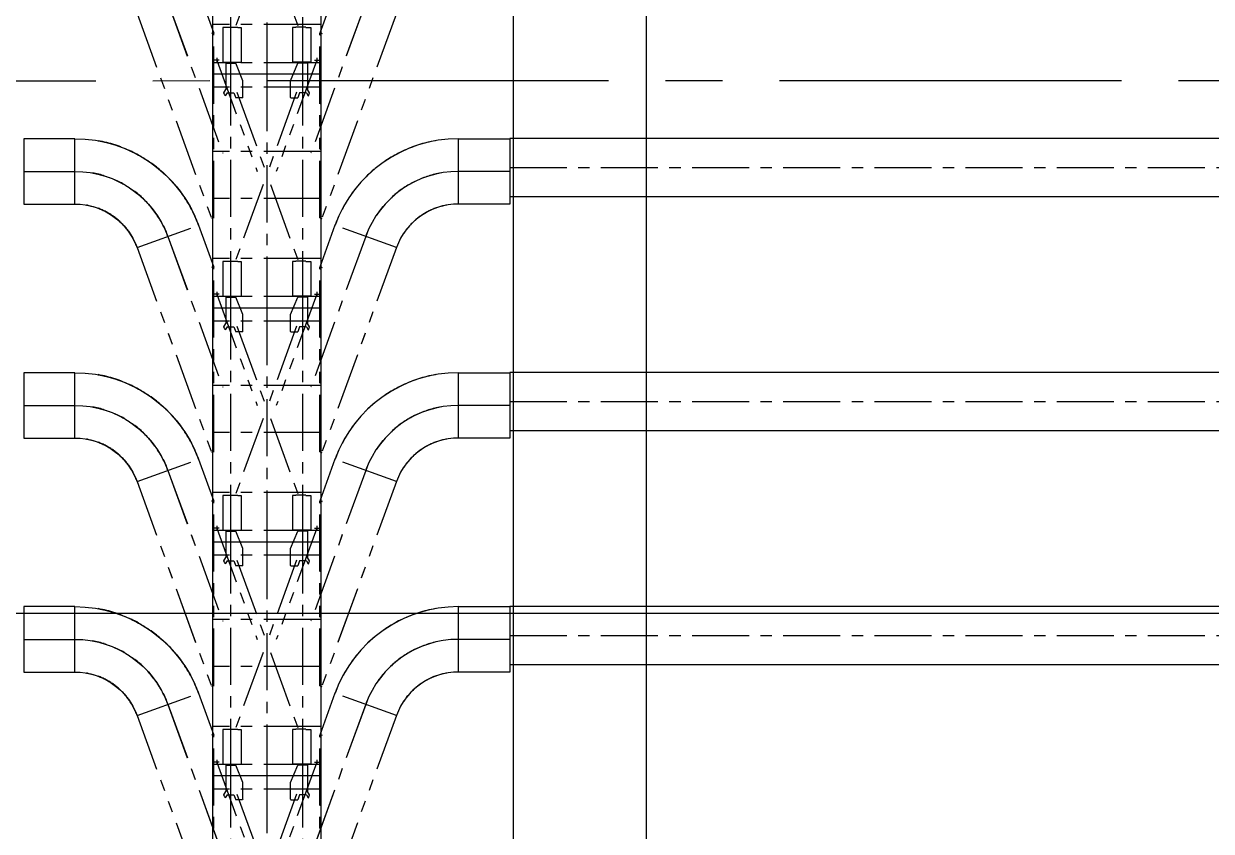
# Model space of a CAD drawing. Extents: x -40736 to 716455, y -65544 to 37405.
# Drawn here: x 340571 to 342134, y -48930 to -47868 of the extents above; entities that cross this region are included whole.
import ezdxf

# ---------------------------------------------------------------- set-up
doc = ezdxf.new("R2010")
doc.units = 0
doc.header["$LTSCALE"] = 600
doc.header["$MEASUREMENT"] = 0
for name, pattern in [('CENTER', [2, 1.25, -0.25, 0.25, -0.25]), ('CENTER2', [1.125, 0.75, -0.125, 0.125, -0.125]), ('PHANTOM', [2.5, 1.25, -0.25, 0.25, -0.25, 0.25, -0.25])]:
    doc.linetypes.add(name, pattern=pattern)
doc.layers.get('0').update_dxf_attribs({"linetype": 'CONTINUOUS'})
for name, color, linetype in [('0-架台', 232, 'CONTINUOUS'), ('001', 7, 'CONTINUOUS'), ('底圖', 253, 'CONTINUOUS'), ('規劃圖', 253, 'CONTINUOUS')]:
    doc.layers.add(name, color=color, linetype=linetype)

# ---------------------------------------------------------------- blocks, each defined once
blk = doc.blocks.new('platform')
at = {"layer": '0-架台'}
blk.add_line((3250, -10894), (3250, 147292), dxfattribs=at)
blk = doc.blocks.new('HAITI-3-7')
at = {"layer": '001', "linetype": 'CENTER'}
for p, q in [((158212.675512, 101974.159575), (158272.675512, 101974.159575)), ((158242.675512, 101944.159575), (158242.675512, 102004.159575)), ((158242.675512, 100688.159575), (158242.675512, 100628.159575)), ((158212.675512, 100658.159575), (158272.675512, 100658.159575))]:
    blk.add_line(p, q, dxfattribs=at)
at = {"layer": '001', "color": 6, "linetype": 'PHANTOM'}
for p, q in [((158242.675512, 101974.159575), (159706.971035, 101441.199591)), ((158282.466799, 101852.159575), (158284.466799, 101854.159575)), ((158282.466799, 101852.159575), (158282.466799, 101724.159575)), ((158284.466799, 101854.159575), (158628.428323, 101854.159575)), ((158673.428323, 101880.140337), (158628.428323, 101854.159575)), ((158671.466799, 101838.593332), (158712.578958, 101862.329448)), ((158671.466799, 101838.593332), (158671.466799, 101749.159575)), ((158693.918704, 101874.649956), (158673.428323, 101880.140337)), ((158701.418704, 101861.659575), (158693.918704, 101874.649956)), ((158707.047869, 101864.909575), (158701.418704, 101861.659575)), ((158711.828958, 101863.628486), (158707.047869, 101864.909575)), ((158712.578958, 101862.329448), (158711.828958, 101863.628486)), ((160889.466799, 101831.409575), (160886.466799, 101829.159575)), ((160886.466799, 101829.159575), (160886.466799, 101699.159575)), ((160889.466799, 101894.159575), (161346.466799, 101894.159575)), ((160889.466799, 101831.409575), (160889.466799, 101894.159575)), ((161346.466799, 101894.159575), (161346.466799, 101654.159575)), ((158511.466799, 101629.159575), (158282.466799, 101724.159575)), ((158731.466799, 101629.159575), (158511.466799, 101629.159575)), ((158663.708431, 101709.177459), (159671.05892, 101342.531865)), ((158671.466799, 101749.159575), (158736.466799, 101724.159575)), ((158731.466799, 101629.159575), (158736.466799, 101634.159575)), ((158736.466799, 101634.159575), (158736.466799, 101724.159575)), ((159875.856855, 101364.327637), (160885.996953, 101731.988565)), ((160889.466799, 101699.159575), (160886.466799, 101699.159575)), ((160889.466799, 101699.159575), (160889.466799, 101654.159575)), ((160889.466799, 101654.159575), (161346.466799, 101654.159575)), ((158663.708431, 100923.141691), (159671.05892, 101289.787285)), ((158242.675512, 100658.159575), (159706.971035, 101191.11956)), ((159875.856855, 101267.991513), (160885.996953, 100900.330585)), ((158511.466799, 101003.159575), (158282.466799, 100908.159575)), ((158731.466799, 101003.159575), (158511.466799, 101003.159575)), ((158731.466799, 101003.159575), (158736.466799, 100998.159575)), ((158736.466799, 100998.159575), (158736.466799, 100908.159575)), ((160889.466799, 100978.159575), (161346.466799, 100978.159575)), ((160889.466799, 100933.159575), (160889.466799, 100978.159575)), ((161346.466799, 100738.159575), (161346.466799, 100978.159575)), ((158282.466799, 100780.159575), (158282.466799, 100908.159575)), ((158671.466799, 100883.159575), (158736.466799, 100908.159575)), ((158671.466799, 100793.725818), (158671.466799, 100883.159575)), ((160889.466799, 100933.159575), (160886.466799, 100933.159575)), ((160886.466799, 100803.159575), (160886.466799, 100933.159575)), ((158282.466799, 100780.159575), (158284.466799, 100778.159575)), ((158284.466799, 100778.159575), (158628.428323, 100778.159575)), ((158673.428323, 100752.178813), (158628.428323, 100778.159575)), ((158671.466799, 100793.725818), (158712.578958, 100769.989702)), ((158693.918704, 100757.669194), (158673.428323, 100752.178813)), ((158701.418704, 100770.659575), (158693.918704, 100757.669194)), ((158707.047869, 100767.409575), (158701.418704, 100770.659575)), ((158711.828958, 100768.690664), (158707.047869, 100767.409575)), ((158712.578958, 100769.989702), (158711.828958, 100768.690664)), ((160889.466799, 100800.909575), (160886.466799, 100803.159575)), ((160889.466799, 100800.909575), (160889.466799, 100738.159575)), ((160889.466799, 100738.159575), (161346.466799, 100738.159575))]:
    blk.add_line(p, q, dxfattribs=at)
at = {"layer": '001', "color": 3}
for p, q in [((158424.566799, 102026.159575), (161501.466799, 102026.159575)), ((158424.566799, 102026.159575), (158424.566799, 100606.159575)), ((161501.466799, 102026.159575), (161501.466799, 100606.159575)), ((161501.466799, 100606.159575), (158424.566799, 100606.159575))]:
    blk.add_line(p, q, dxfattribs=at)
at = {"layer": '001', "color": 2, "linetype": 'CENTER'}
for p, q in [((158596.466799, 102026.159575), (158596.466799, 100606.159575)), ((159441.99228, 102026.159575), (159441.99228, 100606.159575)), ((160061.99228, 102026.159575), (160061.99228, 100606.159575)), ((160849.466799, 102026.159575), (160849.466799, 100606.159575)), ((161351.466799, 102026.159575), (161351.466799, 100606.159575)), ((161501.466799, 101789.159575), (158424.566799, 101789.159575)), ((158424.566799, 101316.159575), (161501.466799, 101316.159575)), ((161501.466799, 100843.159575), (158424.566799, 100843.159575))]:
    blk.add_line(p, q, dxfattribs=at)
blk = doc.blocks.new('HAITI-3-8')
at = {"layer": '001', "linetype": 'CENTER'}
for p, q in [((155135.775512, 101974.159575), (155195.775512, 101974.159575)), ((155165.775512, 101944.159575), (155165.775512, 102004.159575)), ((155165.775512, 100688.159575), (155165.775512, 100628.159575)), ((155135.775512, 100658.159575), (155195.775512, 100658.159575))]:
    blk.add_line(p, q, dxfattribs=at)
at = {"layer": '001', "color": 6, "linetype": 'PHANTOM'}
for p, q in [((155165.775512, 101974.159575), (156630.071035, 101441.199591)), ((155205.566799, 101852.159575), (155207.566799, 101854.159575)), ((155205.566799, 101852.159575), (155205.566799, 101724.159575)), ((155207.566799, 101854.159575), (155551.528323, 101854.159575)), ((155596.528323, 101880.140337), (155551.528323, 101854.159575)), ((155594.566799, 101838.593332), (155635.678958, 101862.329448)), ((155594.566799, 101838.593332), (155594.566799, 101749.159575)), ((155617.018704, 101874.649956), (155596.528323, 101880.140337)), ((155624.518704, 101861.659575), (155617.018704, 101874.649956)), ((155630.147869, 101864.909575), (155624.518704, 101861.659575)), ((155634.928958, 101863.628486), (155630.147869, 101864.909575)), ((155635.678958, 101862.329448), (155634.928958, 101863.628486)), ((157812.566799, 101831.409575), (157809.566799, 101829.159575)), ((157809.566799, 101829.159575), (157809.566799, 101699.159575)), ((157812.566799, 101894.159575), (158269.566799, 101894.159575)), ((157812.566799, 101831.409575), (157812.566799, 101894.159575)), ((158269.566799, 101894.159575), (158269.566799, 101654.159575)), ((155434.566799, 101629.159575), (155205.566799, 101724.159575)), ((155654.566799, 101629.159575), (155434.566799, 101629.159575)), ((155586.808431, 101709.177459), (156594.15892, 101342.531865)), ((155594.566799, 101749.159575), (155659.566799, 101724.159575)), ((155654.566799, 101629.159575), (155659.566799, 101634.159575)), ((155659.566799, 101634.159575), (155659.566799, 101724.159575)), ((156798.956855, 101364.327637), (157809.096953, 101731.988565)), ((157812.566799, 101699.159575), (157809.566799, 101699.159575)), ((157812.566799, 101699.159575), (157812.566799, 101654.159575)), ((157812.566799, 101654.159575), (158269.566799, 101654.159575)), ((155586.808431, 100923.141691), (156594.15892, 101289.787285)), ((155165.775512, 100658.159575), (156630.071035, 101191.11956)), ((156798.956855, 101267.991513), (157809.096953, 100900.330585)), ((155434.566799, 101003.159575), (155205.566799, 100908.159575)), ((155654.566799, 101003.159575), (155434.566799, 101003.159575)), ((155654.566799, 101003.159575), (155659.566799, 100998.159575)), ((155659.566799, 100998.159575), (155659.566799, 100908.159575)), ((157812.566799, 100978.159575), (158269.566799, 100978.159575)), ((157812.566799, 100933.159575), (157812.566799, 100978.159575)), ((158269.566799, 100738.159575), (158269.566799, 100978.159575)), ((155205.566799, 100780.159575), (155205.566799, 100908.159575)), ((155594.566799, 100883.159575), (155659.566799, 100908.159575)), ((155594.566799, 100793.725818), (155594.566799, 100883.159575)), ((157812.566799, 100933.159575), (157809.566799, 100933.159575)), ((157809.566799, 100803.159575), (157809.566799, 100933.159575)), ((155205.566799, 100780.159575), (155207.566799, 100778.159575)), ((155207.566799, 100778.159575), (155551.528323, 100778.159575)), ((155596.528323, 100752.178813), (155551.528323, 100778.159575)), ((155594.566799, 100793.725818), (155635.678958, 100769.989702)), ((155617.018704, 100757.669194), (155596.528323, 100752.178813)), ((155624.518704, 100770.659575), (155617.018704, 100757.669194)), ((155630.147869, 100767.409575), (155624.518704, 100770.659575)), ((155634.928958, 100768.690664), (155630.147869, 100767.409575)), ((155635.678958, 100769.989702), (155634.928958, 100768.690664)), ((157812.566799, 100800.909575), (157809.566799, 100803.159575)), ((157812.566799, 100800.909575), (157812.566799, 100738.159575)), ((157812.566799, 100738.159575), (158269.566799, 100738.159575))]:
    blk.add_line(p, q, dxfattribs=at)
at = {"layer": '001', "color": 3}
for p, q in [((155347.666799, 102026.159575), (158424.566799, 102026.159575)), ((155347.666799, 102026.159575), (155347.666799, 100606.159575)), ((158424.566799, 102026.159575), (158424.566799, 100606.159575)), ((158424.566799, 100606.159575), (155347.666799, 100606.159575))]:
    blk.add_line(p, q, dxfattribs=at)
at = {"layer": '001', "color": 2, "linetype": 'CENTER'}
for p, q in [((155519.566799, 102026.159575), (155519.566799, 100606.159575)), ((156365.09228, 102026.159575), (156365.09228, 100606.159575)), ((156985.09228, 102026.159575), (156985.09228, 100606.159575)), ((157772.566799, 102026.159575), (157772.566799, 100606.159575)), ((158274.566799, 102026.159575), (158274.566799, 100606.159575)), ((158424.566799, 101789.159575), (155347.666799, 101789.159575)), ((155347.666799, 101316.159575), (158424.566799, 101316.159575)), ((158424.566799, 100843.159575), (155347.666799, 100843.159575))]:
    blk.add_line(p, q, dxfattribs=at)
blk = doc.blocks.new('HAITI-3-9')
at = {"layer": '001', "linetype": 'CENTER'}
for p, q in [((152058.875512, 101974.159575), (152118.875512, 101974.159575)), ((152088.875512, 101944.159575), (152088.875512, 102004.159575)), ((152088.875512, 100688.159575), (152088.875512, 100628.159575)), ((152058.875512, 100658.159575), (152118.875512, 100658.159575))]:
    blk.add_line(p, q, dxfattribs=at)
at = {"layer": '001', "color": 6, "linetype": 'PHANTOM'}
for p, q in [((152088.875512, 101974.159575), (153553.171035, 101441.199591)), ((152128.666799, 101852.159575), (152130.666799, 101854.159575)), ((152128.666799, 101852.159575), (152128.666799, 101724.159575)), ((152130.666799, 101854.159575), (152474.628323, 101854.159575)), ((152519.628323, 101880.140337), (152474.628323, 101854.159575)), ((152517.666799, 101838.593332), (152558.778958, 101862.329448)), ((152517.666799, 101838.593332), (152517.666799, 101749.159575)), ((152540.118704, 101874.649956), (152519.628323, 101880.140337)), ((152547.618704, 101861.659575), (152540.118704, 101874.649956)), ((152553.247869, 101864.909575), (152547.618704, 101861.659575)), ((152558.028958, 101863.628486), (152553.247869, 101864.909575)), ((152558.778958, 101862.329448), (152558.028958, 101863.628486)), ((154735.666799, 101831.409575), (154732.666799, 101829.159575)), ((154732.666799, 101829.159575), (154732.666799, 101699.159575)), ((154735.666799, 101894.159575), (155192.666799, 101894.159575)), ((154735.666799, 101831.409575), (154735.666799, 101894.159575)), ((155192.666799, 101894.159575), (155192.666799, 101654.159575)), ((152357.666799, 101629.159575), (152128.666799, 101724.159575)), ((152577.666799, 101629.159575), (152357.666799, 101629.159575)), ((152509.908431, 101709.177459), (153517.25892, 101342.531865)), ((152517.666799, 101749.159575), (152582.666799, 101724.159575)), ((152577.666799, 101629.159575), (152582.666799, 101634.159575)), ((152582.666799, 101634.159575), (152582.666799, 101724.159575)), ((153722.056855, 101364.327637), (154732.196953, 101731.988565)), ((154735.666799, 101699.159575), (154732.666799, 101699.159575)), ((154735.666799, 101699.159575), (154735.666799, 101654.159575)), ((154735.666799, 101654.159575), (155192.666799, 101654.159575)), ((152509.908431, 100923.141691), (153517.25892, 101289.787285)), ((152088.875512, 100658.159575), (153553.171035, 101191.11956)), ((153722.056855, 101267.991513), (154732.196953, 100900.330585)), ((152357.666799, 101003.159575), (152128.666799, 100908.159575)), ((152577.666799, 101003.159575), (152357.666799, 101003.159575)), ((152577.666799, 101003.159575), (152582.666799, 100998.159575)), ((152582.666799, 100998.159575), (152582.666799, 100908.159575)), ((154735.666799, 100978.159575), (155192.666799, 100978.159575)), ((154735.666799, 100933.159575), (154735.666799, 100978.159575)), ((155192.666799, 100738.159575), (155192.666799, 100978.159575)), ((152128.666799, 100780.159575), (152128.666799, 100908.159575)), ((152517.666799, 100883.159575), (152582.666799, 100908.159575)), ((152517.666799, 100793.725818), (152517.666799, 100883.159575)), ((154735.666799, 100933.159575), (154732.666799, 100933.159575)), ((154732.666799, 100803.159575), (154732.666799, 100933.159575)), ((152128.666799, 100780.159575), (152130.666799, 100778.159575)), ((152130.666799, 100778.159575), (152474.628323, 100778.159575)), ((152519.628323, 100752.178813), (152474.628323, 100778.159575)), ((152517.666799, 100793.725818), (152558.778958, 100769.989702)), ((152540.118704, 100757.669194), (152519.628323, 100752.178813)), ((152547.618704, 100770.659575), (152540.118704, 100757.669194)), ((152553.247869, 100767.409575), (152547.618704, 100770.659575)), ((152558.028958, 100768.690664), (152553.247869, 100767.409575)), ((152558.778958, 100769.989702), (152558.028958, 100768.690664)), ((154735.666799, 100800.909575), (154732.666799, 100803.159575)), ((154735.666799, 100800.909575), (154735.666799, 100738.159575)), ((154735.666799, 100738.159575), (155192.666799, 100738.159575))]:
    blk.add_line(p, q, dxfattribs=at)
at = {"layer": '001', "color": 3}
for p, q in [((152270.766799, 102026.159575), (155347.666799, 102026.159575)), ((152270.766799, 102026.159575), (152270.766799, 100606.159575)), ((155347.666799, 102026.159575), (155347.666799, 100606.159575)), ((155347.666799, 100606.159575), (152270.766799, 100606.159575))]:
    blk.add_line(p, q, dxfattribs=at)
at = {"layer": '001', "color": 2, "linetype": 'CENTER'}
for p, q in [((152442.666799, 102026.159575), (152442.666799, 100606.159575)), ((153288.19228, 102026.159575), (153288.19228, 100606.159575)), ((153908.19228, 102026.159575), (153908.19228, 100606.159575)), ((154695.666799, 102026.159575), (154695.666799, 100606.159575)), ((155197.666799, 102026.159575), (155197.666799, 100606.159575)), ((155347.666799, 101789.159575), (152270.766799, 101789.159575)), ((152270.766799, 101316.159575), (155347.666799, 101316.159575)), ((155347.666799, 100843.159575), (152270.766799, 100843.159575))]:
    blk.add_line(p, q, dxfattribs=at)
blk = doc.blocks.new('HAITI-3-10')
at = {"layer": '001', "linetype": 'CENTER'}
for p, q in [((148981.975512, 101974.159575), (149041.975512, 101974.159575)), ((149011.975512, 101944.159575), (149011.975512, 102004.159575)), ((149011.975512, 100688.159575), (149011.975512, 100628.159575)), ((148981.975512, 100658.159575), (149041.975512, 100658.159575))]:
    blk.add_line(p, q, dxfattribs=at)
at = {"layer": '001', "color": 6, "linetype": 'PHANTOM'}
for p, q in [((149011.975512, 101974.159575), (150476.271035, 101441.199591)), ((149051.766799, 101852.159575), (149053.766799, 101854.159575)), ((149051.766799, 101852.159575), (149051.766799, 101724.159575)), ((149053.766799, 101854.159575), (149397.728323, 101854.159575)), ((149442.728323, 101880.140337), (149397.728323, 101854.159575)), ((149440.766799, 101838.593332), (149481.878958, 101862.329448)), ((149440.766799, 101838.593332), (149440.766799, 101749.159575)), ((149463.218704, 101874.649956), (149442.728323, 101880.140337)), ((149470.718704, 101861.659575), (149463.218704, 101874.649956)), ((149476.347869, 101864.909575), (149470.718704, 101861.659575)), ((149481.128958, 101863.628486), (149476.347869, 101864.909575)), ((149481.878958, 101862.329448), (149481.128958, 101863.628486)), ((151658.766799, 101831.409575), (151655.766799, 101829.159575)), ((151655.766799, 101829.159575), (151655.766799, 101699.159575)), ((151658.766799, 101894.159575), (152115.766799, 101894.159575)), ((151658.766799, 101831.409575), (151658.766799, 101894.159575)), ((152115.766799, 101894.159575), (152115.766799, 101654.159575)), ((149280.766799, 101629.159575), (149051.766799, 101724.159575)), ((149500.766799, 101629.159575), (149280.766799, 101629.159575)), ((149433.008431, 101709.177459), (150440.35892, 101342.531865)), ((149440.766799, 101749.159575), (149505.766799, 101724.159575)), ((149500.766799, 101629.159575), (149505.766799, 101634.159575)), ((149505.766799, 101634.159575), (149505.766799, 101724.159575)), ((150645.156855, 101364.327637), (151655.296953, 101731.988565)), ((151658.766799, 101699.159575), (151655.766799, 101699.159575)), ((151658.766799, 101699.159575), (151658.766799, 101654.159575)), ((151658.766799, 101654.159575), (152115.766799, 101654.159575)), ((149433.008431, 100923.141691), (150440.35892, 101289.787285)), ((149011.975512, 100658.159575), (150476.271035, 101191.11956)), ((150645.156855, 101267.991513), (151655.296953, 100900.330585)), ((149280.766799, 101003.159575), (149051.766799, 100908.159575)), ((149500.766799, 101003.159575), (149280.766799, 101003.159575)), ((149500.766799, 101003.159575), (149505.766799, 100998.159575)), ((149505.766799, 100998.159575), (149505.766799, 100908.159575)), ((151658.766799, 100978.159575), (152115.766799, 100978.159575)), ((151658.766799, 100933.159575), (151658.766799, 100978.159575)), ((152115.766799, 100738.159575), (152115.766799, 100978.159575)), ((149051.766799, 100780.159575), (149051.766799, 100908.159575)), ((149440.766799, 100883.159575), (149505.766799, 100908.159575)), ((149440.766799, 100793.725818), (149440.766799, 100883.159575)), ((151658.766799, 100933.159575), (151655.766799, 100933.159575)), ((151655.766799, 100803.159575), (151655.766799, 100933.159575)), ((149051.766799, 100780.159575), (149053.766799, 100778.159575)), ((149053.766799, 100778.159575), (149397.728323, 100778.159575)), ((149442.728323, 100752.178813), (149397.728323, 100778.159575)), ((149440.766799, 100793.725818), (149481.878958, 100769.989702)), ((149463.218704, 100757.669194), (149442.728323, 100752.178813)), ((149470.718704, 100770.659575), (149463.218704, 100757.669194)), ((149476.347869, 100767.409575), (149470.718704, 100770.659575)), ((149481.128958, 100768.690664), (149476.347869, 100767.409575)), ((149481.878958, 100769.989702), (149481.128958, 100768.690664)), ((151658.766799, 100800.909575), (151655.766799, 100803.159575)), ((151658.766799, 100800.909575), (151658.766799, 100738.159575)), ((151658.766799, 100738.159575), (152115.766799, 100738.159575))]:
    blk.add_line(p, q, dxfattribs=at)
at = {"layer": '001', "color": 3}
for p, q in [((149193.866799, 102026.159575), (152270.766799, 102026.159575)), ((149193.866799, 102026.159575), (149193.866799, 100606.159575)), ((152270.766799, 102026.159575), (152270.766799, 100606.159575)), ((152270.766799, 100606.159575), (149193.866799, 100606.159575))]:
    blk.add_line(p, q, dxfattribs=at)
at = {"layer": '001', "color": 2, "linetype": 'CENTER'}
for p, q in [((149365.766799, 102026.159575), (149365.766799, 100606.159575)), ((150211.29228, 102026.159575), (150211.29228, 100606.159575)), ((150831.29228, 102026.159575), (150831.29228, 100606.159575)), ((151618.766799, 102026.159575), (151618.766799, 100606.159575)), ((152120.766799, 102026.159575), (152120.766799, 100606.159575)), ((152270.766799, 101789.159575), (149193.866799, 101789.159575)), ((149193.866799, 101316.159575), (152270.766799, 101316.159575)), ((152270.766799, 100843.159575), (149193.866799, 100843.159575))]:
    blk.add_line(p, q, dxfattribs=at)
blk = doc.blocks.new('HAITI-3-11')
at = {"layer": '001', "linetype": 'CENTER'}
for p, q in [((145905.075512, 101974.159575), (145965.075512, 101974.159575)), ((145935.075512, 101944.159575), (145935.075512, 102004.159575)), ((145935.075512, 100688.159575), (145935.075512, 100628.159575)), ((145905.075512, 100658.159575), (145965.075512, 100658.159575))]:
    blk.add_line(p, q, dxfattribs=at)
at = {"layer": '001', "color": 6, "linetype": 'PHANTOM'}
for p, q in [((145935.075512, 101974.159575), (147399.371035, 101441.199591)), ((145974.866799, 101852.159575), (145976.866799, 101854.159575)), ((145974.866799, 101852.159575), (145974.866799, 101724.159575)), ((145976.866799, 101854.159575), (146320.828323, 101854.159575)), ((146365.828323, 101880.140337), (146320.828323, 101854.159575)), ((146363.866799, 101838.593332), (146404.978958, 101862.329448)), ((146363.866799, 101838.593332), (146363.866799, 101749.159575)), ((146386.318704, 101874.649956), (146365.828323, 101880.140337)), ((146393.818704, 101861.659575), (146386.318704, 101874.649956)), ((146399.447869, 101864.909575), (146393.818704, 101861.659575)), ((146404.228958, 101863.628486), (146399.447869, 101864.909575)), ((146404.978958, 101862.329448), (146404.228958, 101863.628486)), ((148581.866799, 101831.409575), (148578.866799, 101829.159575)), ((148578.866799, 101829.159575), (148578.866799, 101699.159575)), ((148581.866799, 101894.159575), (149038.866799, 101894.159575)), ((148581.866799, 101831.409575), (148581.866799, 101894.159575)), ((149038.866799, 101894.159575), (149038.866799, 101654.159575)), ((146203.866799, 101629.159575), (145974.866799, 101724.159575)), ((146423.866799, 101629.159575), (146203.866799, 101629.159575)), ((146356.108431, 101709.177459), (147363.45892, 101342.531865)), ((146363.866799, 101749.159575), (146428.866799, 101724.159575)), ((146423.866799, 101629.159575), (146428.866799, 101634.159575)), ((146428.866799, 101634.159575), (146428.866799, 101724.159575)), ((147568.256855, 101364.327637), (148578.396953, 101731.988565)), ((148581.866799, 101699.159575), (148578.866799, 101699.159575)), ((148581.866799, 101699.159575), (148581.866799, 101654.159575)), ((148581.866799, 101654.159575), (149038.866799, 101654.159575)), ((146356.108431, 100923.141691), (147363.45892, 101289.787285)), ((145935.075512, 100658.159575), (147399.371035, 101191.11956)), ((147568.256855, 101267.991513), (148578.396953, 100900.330585)), ((146203.866799, 101003.159575), (145974.866799, 100908.159575)), ((146423.866799, 101003.159575), (146203.866799, 101003.159575)), ((146423.866799, 101003.159575), (146428.866799, 100998.159575)), ((146428.866799, 100998.159575), (146428.866799, 100908.159575)), ((148581.866799, 100978.159575), (149038.866799, 100978.159575)), ((148581.866799, 100933.159575), (148581.866799, 100978.159575)), ((149038.866799, 100738.159575), (149038.866799, 100978.159575)), ((145974.866799, 100780.159575), (145974.866799, 100908.159575)), ((146363.866799, 100883.159575), (146428.866799, 100908.159575)), ((146363.866799, 100793.725818), (146363.866799, 100883.159575)), ((148581.866799, 100933.159575), (148578.866799, 100933.159575)), ((148578.866799, 100803.159575), (148578.866799, 100933.159575)), ((145974.866799, 100780.159575), (145976.866799, 100778.159575)), ((145976.866799, 100778.159575), (146320.828323, 100778.159575)), ((146365.828323, 100752.178813), (146320.828323, 100778.159575)), ((146363.866799, 100793.725818), (146404.978958, 100769.989702)), ((146386.318704, 100757.669194), (146365.828323, 100752.178813)), ((146393.818704, 100770.659575), (146386.318704, 100757.669194)), ((146399.447869, 100767.409575), (146393.818704, 100770.659575)), ((146404.228958, 100768.690664), (146399.447869, 100767.409575)), ((146404.978958, 100769.989702), (146404.228958, 100768.690664)), ((148581.866799, 100800.909575), (148578.866799, 100803.159575)), ((148581.866799, 100800.909575), (148581.866799, 100738.159575)), ((148581.866799, 100738.159575), (149038.866799, 100738.159575))]:
    blk.add_line(p, q, dxfattribs=at)
at = {"layer": '001', "color": 3}
for p, q in [((146116.966799, 102026.159575), (149193.866799, 102026.159575)), ((146116.966799, 102026.159575), (146116.966799, 100606.159575)), ((149193.866799, 102026.159575), (149193.866799, 100606.159575)), ((149193.866799, 100606.159575), (146116.966799, 100606.159575))]:
    blk.add_line(p, q, dxfattribs=at)
at = {"layer": '001', "color": 2, "linetype": 'CENTER'}
for p, q in [((146288.866799, 102026.159575), (146288.866799, 100606.159575)), ((147134.39228, 102026.159575), (147134.39228, 100606.159575)), ((147754.39228, 102026.159575), (147754.39228, 100606.159575)), ((148541.866799, 102026.159575), (148541.866799, 100606.159575)), ((149043.866799, 102026.159575), (149043.866799, 100606.159575)), ((149193.866799, 101789.159575), (146116.966799, 101789.159575)), ((146116.966799, 101316.159575), (149193.866799, 101316.159575)), ((149193.866799, 100843.159575), (146116.966799, 100843.159575))]:
    blk.add_line(p, q, dxfattribs=at)
blk = doc.blocks.new('1U0032-ASY-C01-NHX-1-114')
at = {"layer": '001', "color": 10, "linetype": 'PHANTOM'}
for p, q in [((157629.308773, 103022.144581), (157335.257457, 102213.977629)), ((157629.160978, 103022.198374), (160324.018782, 102041.350355)), ((157334.937644, 102214.094031), (157887.000522, 102013.159575)), ((160318.489792, 102026.159575), (157851.283312, 102026.159575)), ((157879.287842, 102015.966765), (157889.548452, 102044.157535)), ((160313.758172, 102013.159575), (157887.000522, 102013.159575)), ((160313.758172, 102013.159575), (160324.018782, 102041.350355))]:
    blk.add_line(p, q, dxfattribs=at)
at = {"layer": '001', "color": 2, "linetype": 'CENTER'}
blk.add_line((157482.009541, 102618.160683), (159465.691272, 101896.159575), dxfattribs=at)
at = {"layer": '001', "color": 10, "linetype": 'PHANTOM'}
for radius, end in [(870, 249.994821), (1730, 249.994364)]:
    blk.add_arc((157926.792397, 103839.704055), radius, 190.120183, end, dxfattribs=at)
at = {"layer": '001', "color": 2, "linetype": 'CENTER'}
blk.add_arc((157926.792397, 103839.704055), 1300, 190.120183, 249.992652, dxfattribs=at)
blk = doc.blocks.new('1U0032-ASY-C01-NHX-1-115')
at = {"layer": '001', "color": 2, "linetype": 'CENTER'}
blk.add_line((157482.009541, 100014.158467), (159465.691272, 100736.159575), dxfattribs=at)
at = {"layer": '001', "color": 10, "linetype": 'PHANTOM'}
for p, q in [((157334.937644, 100418.225119), (157887.000522, 100619.159575)), ((157629.160978, 99610.120776), (160324.018782, 100590.968795)), ((160318.489792, 100606.159575), (157851.283312, 100606.159575)), ((157879.287842, 100616.352385), (157889.548452, 100588.161615)), ((160313.758172, 100619.159575), (157887.000522, 100619.159575)), ((160313.758172, 100619.159575), (160324.018782, 100590.968795)), ((157629.308773, 99610.174569), (157335.257457, 100418.341521))]:
    blk.add_line(p, q, dxfattribs=at)
for radius, start in [(1730, 110.005636), (870, 110.005179)]:
    blk.add_arc((157926.792397, 98792.615095), radius, start, 169.879817, dxfattribs=at)
at = {"layer": '001', "color": 2, "linetype": 'CENTER'}
blk.add_arc((157926.792397, 98792.615095), 1300, 110.007348, 169.879817, dxfattribs=at)
blk = doc.blocks.new('1U0032-ASY-C01-NHX-1-116')
at = {"layer": '001', "color": 10, "linetype": 'PHANTOM'}
for p, q in [((154552.408773, 103022.144581), (154258.357457, 102213.977629)), ((154552.260978, 103022.198374), (157247.118782, 102041.350355)), ((154258.037644, 102214.094031), (154810.100522, 102013.159575)), ((157241.589792, 102026.159575), (154774.383312, 102026.159575)), ((154802.387842, 102015.966765), (154812.648452, 102044.157535)), ((157236.858172, 102013.159575), (154810.100522, 102013.159575)), ((157236.858172, 102013.159575), (157247.118782, 102041.350355))]:
    blk.add_line(p, q, dxfattribs=at)
at = {"layer": '001', "color": 2, "linetype": 'CENTER'}
blk.add_line((154405.109541, 102618.160683), (156388.791272, 101896.159575), dxfattribs=at)
at = {"layer": '001', "color": 10, "linetype": 'PHANTOM'}
for radius, end in [(870, 249.994821), (1730, 249.994364)]:
    blk.add_arc((154849.892397, 103839.704055), radius, 190.120183, end, dxfattribs=at)
at = {"layer": '001', "color": 2, "linetype": 'CENTER'}
blk.add_arc((154849.892397, 103839.704055), 1300, 190.120183, 249.992652, dxfattribs=at)
blk = doc.blocks.new('1U0032-ASY-C01-NHX-1-117')
at = {"layer": '001', "color": 2, "linetype": 'CENTER'}
blk.add_line((154405.109541, 100014.158467), (156388.791272, 100736.159575), dxfattribs=at)
at = {"layer": '001', "color": 10, "linetype": 'PHANTOM'}
for p, q in [((154258.037644, 100418.225119), (154810.100522, 100619.159575)), ((154552.260978, 99610.120776), (157247.118782, 100590.968795)), ((157241.589792, 100606.159575), (154774.383312, 100606.159575)), ((154802.387842, 100616.352385), (154812.648452, 100588.161615)), ((157236.858172, 100619.159575), (154810.100522, 100619.159575)), ((157236.858172, 100619.159575), (157247.118782, 100590.968795)), ((154552.408773, 99610.174569), (154258.357457, 100418.341521))]:
    blk.add_line(p, q, dxfattribs=at)
for radius, start in [(1730, 110.005636), (870, 110.005179)]:
    blk.add_arc((154849.892397, 98792.615095), radius, start, 169.879817, dxfattribs=at)
at = {"layer": '001', "color": 2, "linetype": 'CENTER'}
blk.add_arc((154849.892397, 98792.615095), 1300, 110.007348, 169.879817, dxfattribs=at)
blk = doc.blocks.new('1U0032-ASY-C01-NHX-1-118')
at = {"layer": '001', "color": 10, "linetype": 'PHANTOM'}
for p, q in [((151475.508773, 103022.144581), (151181.457457, 102213.977629)), ((151475.360978, 103022.198374), (154170.218782, 102041.350355)), ((151181.137644, 102214.094031), (151733.200522, 102013.159575)), ((154164.689792, 102026.159575), (151697.483312, 102026.159575)), ((151725.487842, 102015.966765), (151735.748452, 102044.157535)), ((154159.958172, 102013.159575), (151733.200522, 102013.159575)), ((154159.958172, 102013.159575), (154170.218782, 102041.350355))]:
    blk.add_line(p, q, dxfattribs=at)
at = {"layer": '001', "color": 2, "linetype": 'CENTER'}
blk.add_line((151328.209541, 102618.160683), (153311.891272, 101896.159575), dxfattribs=at)
at = {"layer": '001', "color": 10, "linetype": 'PHANTOM'}
for radius, end in [(870, 249.994821), (1730, 249.994364)]:
    blk.add_arc((151772.992397, 103839.704055), radius, 190.120183, end, dxfattribs=at)
at = {"layer": '001', "color": 2, "linetype": 'CENTER'}
blk.add_arc((151772.992397, 103839.704055), 1300, 190.120183, 249.992652, dxfattribs=at)
blk = doc.blocks.new('1U0032-ASY-C01-NHX-1-119')
at = {"layer": '001', "color": 2, "linetype": 'CENTER'}
blk.add_line((151328.209541, 100014.158467), (153311.891272, 100736.159575), dxfattribs=at)
at = {"layer": '001', "color": 10, "linetype": 'PHANTOM'}
for p, q in [((151181.137644, 100418.225119), (151733.200522, 100619.159575)), ((151475.360978, 99610.120776), (154170.218782, 100590.968795)), ((154164.689792, 100606.159575), (151697.483312, 100606.159575)), ((151725.487842, 100616.352385), (151735.748452, 100588.161615)), ((154159.958172, 100619.159575), (151733.200522, 100619.159575)), ((154159.958172, 100619.159575), (154170.218782, 100590.968795)), ((151475.508773, 99610.174569), (151181.457457, 100418.341521))]:
    blk.add_line(p, q, dxfattribs=at)
for radius, start in [(1730, 110.005636), (870, 110.005179)]:
    blk.add_arc((151772.992397, 98792.615095), radius, start, 169.879817, dxfattribs=at)
at = {"layer": '001', "color": 2, "linetype": 'CENTER'}
blk.add_arc((151772.992397, 98792.615095), 1300, 110.007348, 169.879817, dxfattribs=at)
blk = doc.blocks.new('1U0032-ASY-C01-NHX-1-120')
at = {"layer": '001', "color": 10, "linetype": 'PHANTOM'}
for p, q in [((148398.608773, 103022.144581), (148104.557457, 102213.977629)), ((148398.460978, 103022.198374), (151093.318782, 102041.350355)), ((148104.237644, 102214.094031), (148656.300522, 102013.159575)), ((151087.789792, 102026.159575), (148620.583312, 102026.159575)), ((148648.587842, 102015.966765), (148658.848452, 102044.157535)), ((151083.058172, 102013.159575), (148656.300522, 102013.159575)), ((151083.058172, 102013.159575), (151093.318782, 102041.350355))]:
    blk.add_line(p, q, dxfattribs=at)
at = {"layer": '001', "color": 2, "linetype": 'CENTER'}
blk.add_line((148251.309541, 102618.160683), (150234.991272, 101896.159575), dxfattribs=at)
at = {"layer": '001', "color": 10, "linetype": 'PHANTOM'}
for radius, end in [(870, 249.994821), (1730, 249.994364)]:
    blk.add_arc((148696.092397, 103839.704055), radius, 190.120183, end, dxfattribs=at)
at = {"layer": '001', "color": 2, "linetype": 'CENTER'}
blk.add_arc((148696.092397, 103839.704055), 1300, 190.120183, 249.992652, dxfattribs=at)
blk = doc.blocks.new('1U0032-ASY-C01-NHX-1-121')
at = {"layer": '001', "color": 2, "linetype": 'CENTER'}
blk.add_line((148251.309541, 100014.158467), (150234.991272, 100736.159575), dxfattribs=at)
at = {"layer": '001', "color": 10, "linetype": 'PHANTOM'}
for p, q in [((148104.237644, 100418.225119), (148656.300522, 100619.159575)), ((148398.460978, 99610.120776), (151093.318782, 100590.968795)), ((151087.789792, 100606.159575), (148620.583312, 100606.159575)), ((148648.587842, 100616.352385), (148658.848452, 100588.161615)), ((151083.058172, 100619.159575), (148656.300522, 100619.159575)), ((151083.058172, 100619.159575), (151093.318782, 100590.968795)), ((148398.608773, 99610.174569), (148104.557457, 100418.341521))]:
    blk.add_line(p, q, dxfattribs=at)
for radius, start in [(1730, 110.005636), (870, 110.005179)]:
    blk.add_arc((148696.092397, 98792.615095), radius, start, 169.879817, dxfattribs=at)
at = {"layer": '001', "color": 2, "linetype": 'CENTER'}
blk.add_arc((148696.092397, 98792.615095), 1300, 110.007348, 169.879817, dxfattribs=at)
blk = doc.blocks.new('A$C012B47A8')
at = {"layer": '001', "color": 0, "linetype": 'ByBlock'}
for name in ['1U0032-ASY-C01-NHX-1-120', '1U0032-ASY-C01-NHX-1-118', '1U0032-ASY-C01-NHX-1-116', '1U0032-ASY-C01-NHX-1-114', 'HAITI-3-11', 'HAITI-3-10', 'HAITI-3-9', 'HAITI-3-8', 'HAITI-3-7', '1U0032-ASY-C01-NHX-1-121', '1U0032-ASY-C01-NHX-1-119', '1U0032-ASY-C01-NHX-1-117', '1U0032-ASY-C01-NHX-1-115']:
    blk.add_blockref(name, (3024, -81166), dxfattribs=at)
blk = doc.blocks.new('1U0032-ASY-C01-NHX-1-110')
at = {"layer": '001', "color": 10, "linetype": 'PHANTOM'}
for p, q in [((163783.108773, 103022.144581), (163489.057457, 102213.977629)), ((163782.960978, 103022.198374), (166477.818782, 102041.350355)), ((163488.737644, 102214.094031), (164040.800522, 102013.159575)), ((166472.289792, 102026.159575), (164005.083312, 102026.159575)), ((164033.087842, 102015.966765), (164043.348452, 102044.157535)), ((166467.558172, 102013.159575), (164040.800522, 102013.159575)), ((166467.558172, 102013.159575), (166477.818782, 102041.350355))]:
    blk.add_line(p, q, dxfattribs=at)
at = {"layer": '001', "color": 2, "linetype": 'CENTER'}
blk.add_line((163635.809541, 102618.160683), (165619.491272, 101896.159575), dxfattribs=at)
at = {"layer": '001', "color": 10, "linetype": 'PHANTOM'}
for radius, end in [(870, 249.994821), (1730, 249.994364)]:
    blk.add_arc((164080.592397, 103839.704055), radius, 190.120183, end, dxfattribs=at)
at = {"layer": '001', "color": 2, "linetype": 'CENTER'}
blk.add_arc((164080.592397, 103839.704055), 1300, 190.120183, 249.992652, dxfattribs=at)
blk = doc.blocks.new('A$C57F237C1')
blk.add_line((3661, 41), (3661, 716))
blk.add_lwpolyline([(3231, 716), (4091, 716), (4091, 41), (3231, 41)], close=True)
for radius in [1730, 1300, 870]:
    blk.add_arc((2361, 716), radius, 0, 69.9944)
at = {"layer": '001', "color": 0, "linetype": 'ByBlock', "rotation": 180}
blk.add_blockref('1U0032-ASY-C01-NHX-1-110', (166442, 104556), dxfattribs=at)
blk = doc.blocks.new('A$C3EFB54C0')
at = {"color": 2, "linetype": 'CENTER'}
blk.add_line((380, 19301), (380, 8992), dxfattribs=at)
at = {"color": 3}
blk.add_lwpolyline([(760, 19301), (0, 19301), (0, 8992), (760, 8992)], close=True, dxfattribs=at)
blk = doc.blocks.new('A$C674754AC')
at = {"xscale": -1, "rotation": 180}
for p in [(41719.23893, 26802.28886), (44796.162, 26802.28886), (47873.08508, 26802.28886), (50950.00816, 26802.28886)]:
    blk.add_blockref('A$C57F237C1', p, dxfattribs=at)
at = {"rotation": 180}
blk.add_blockref('A$C012B47A8', (205031.83195, 43712.25422), dxfattribs=at)
for name, p in [('A$C57F237C1', (41719.23893, 20322.21979)), ('A$C57F237C1', (44796.162, 20322.21979)), ('A$C57F237C1', (47873.08508, 20322.21979)), ('A$C57F237C1', (50950.00816, 20322.21979)), ('A$C3EFB54C0', (45050.71888, 1062.25498)), ('A$C3EFB54C0', (48127.64195, 1062.25498)), ('A$C3EFB54C0', (51204.56503, 1062.25498))]:
    blk.add_blockref(name, p)
blk = doc.blocks.new('A$C1C6605B1')
at = {"layer": '規劃圖', "xscale": 0.09999999997671694, "yscale": 0.09999999997671694, "zscale": 0.09999999997671694}
blk.add_blockref('platform', (-3277.72048, 4973.90789), dxfattribs=at)
at = {"layer": '規劃圖', "xscale": 0.09999999997671694, "yscale": 0.09999999997671694, "zscale": 0.09999999997671694, "rotation": 90}
blk.add_blockref('A$C674754AC', (-921.49505, 1211.99993), dxfattribs=at)

msp = doc.modelspace()

# ---------------------------------------------------------------- linework, layer by layer
at = {"layer": '底圖', "color": 253}
for p, q in [((341391.28957, -49643.31765), (341391.28957, -33643.31825)), ((335391.29017, -48643.31765), (355391.28837, -48643.31765))]:
    msp.add_line(p, q, dxfattribs=at)
at = {"layer": '底圖', "linetype": 'CENTER2'}
msp.add_line((327391.24141, -47943.71699), (364000.46409, -47941.95368), dxfattribs=at)

# ---------------------------------------------------------------- block references
at = {"layer": '底圖', "color": 253}
msp.add_blockref('A$C1C6605B1', (344169.01004, -54427.7968), dxfattribs=at)

doc.saveas('drawing.dxf')
